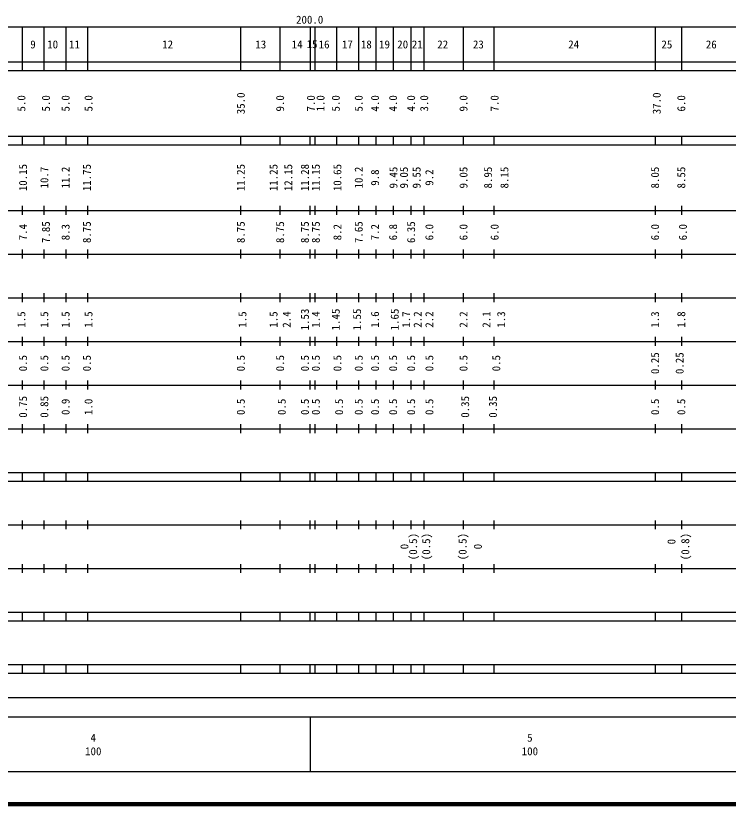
# Model space of a CAD drawing. Units: millimetres on the paper. Extents: x 40 to 680, y 20 to 380.
# Drawn here: x 200.5 to 363.7, y 20 to 200.6 of the extents above; entities that cross this region are included whole.
import ezdxf
from ezdxf.enums import TextEntityAlignment as Align

# ---------------------------------------------------------------- set-up
doc = ezdxf.new("R2010")
doc.units = ezdxf.units.MM
doc.layers.add('M-TTL', color=2, linetype='Continuous', lineweight=140)
doc.layers.add('M-TTL-BAND', color=7, linetype='Continuous', lineweight=25)
doc.styles.add('ＭＳ ゴシック', font='')
doc.styles.get('ＭＳ ゴシック').set_extended_font_data('MS Gothic')

msp = doc.modelspace()

# ---------------------------------------------------------------- linework, layer by layer
at = {"layer": 'M-TTL'}
msp.add_line((40, 20), (680, 20), dxfattribs=at)
at = {"layer": 'M-TTL-BAND'}
for p, q in [((68, 198), (579, 198)), ((202, 198), (202, 188)), ((207, 198), (207, 188)), ((212, 198), (212, 188)), ((217, 198), (217, 188)), ((252, 198), (252, 188)), ((261, 198), (261, 188)), ((268, 198), (268, 188)), ((269, 198), (269, 188)), ((274, 198), (274, 188)), ((279, 198), (279, 188)), ((283, 198), (283, 188)), ((287, 198), (287, 188)), ((291, 198), (291, 188)), ((294, 198), (294, 188)), ((303, 198), (303, 188)), ((310, 198), (310, 188)), ((347, 198), (347, 188)), ((353, 198), (353, 188)), ((40, 190), (579, 190)), ((40, 188), (579, 188)), ((40, 173), (579, 173)), ((202, 173), (202, 171)), ((207, 173), (207, 171)), ((212, 173), (212, 171)), ((217, 173), (217, 171)), ((252, 173), (252, 171)), ((261, 173), (261, 171)), ((268, 171), (268, 173)), ((269, 173), (269, 171)), ((274, 173), (274, 171)), ((279, 173), (279, 171)), ((283, 173), (283, 171)), ((287, 173), (287, 171)), ((291, 173), (291, 171)), ((294, 173), (294, 171)), ((303, 173), (303, 171)), ((310, 173), (310, 171)), ((347, 173), (347, 171)), ((353, 173), (353, 171)), ((40, 171), (579, 171)), ((40, 156), (579, 156)), ((202, 157), (202, 155)), ((207, 157), (207, 155)), ((212, 157), (212, 155)), ((217, 157), (217, 155)), ((252, 157), (252, 155)), ((261, 157), (261, 155)), ((268, 155), (268, 157)), ((269, 157), (269, 155)), ((274, 157), (274, 155)), ((279, 157), (279, 155)), ((283, 157), (283, 155)), ((287, 157), (287, 155)), ((291, 157), (291, 155)), ((294, 157), (294, 155)), ((303, 157), (303, 155)), ((310, 157), (310, 155)), ((347, 157), (347, 155)), ((353, 157), (353, 155)), ((202, 147), (202, 145)), ((207, 147), (207, 145)), ((212, 147), (212, 145)), ((217, 147), (217, 145)), ((252, 147), (252, 145)), ((261, 147), (261, 145)), ((268, 145), (268, 147)), ((269, 147), (269, 145)), ((274, 147), (274, 145)), ((279, 147), (279, 145)), ((283, 147), (283, 145)), ((287, 147), (287, 145)), ((291, 147), (291, 145)), ((294, 147), (294, 145)), ((303, 147), (303, 145)), ((310, 147), (310, 145)), ((347, 147), (347, 145)), ((353, 147), (353, 145)), ((46, 146), (579, 146)), ((52, 136), (579, 136)), ((202, 137), (202, 135)), ((207, 137), (207, 135)), ((212, 137), (212, 135)), ((217, 137), (217, 135)), ((252, 137), (252, 135)), ((261, 137), (261, 135)), ((268, 135), (268, 137)), ((269, 137), (269, 135)), ((274, 137), (274, 135)), ((279, 137), (279, 135)), ((283, 137), (283, 135)), ((287, 137), (287, 135)), ((291, 137), (291, 135)), ((294, 137), (294, 135)), ((303, 137), (303, 135)), ((310, 137), (310, 135)), ((347, 137), (347, 135)), ((353, 137), (353, 135)), ((202, 127), (202, 125)), ((207, 127), (207, 125)), ((212, 127), (212, 125)), ((217, 127), (217, 125)), ((252, 127), (252, 125)), ((261, 127), (261, 125)), ((268, 125), (268, 127)), ((269, 127), (269, 125)), ((274, 127), (274, 125)), ((279, 127), (279, 125)), ((283, 127), (283, 125)), ((287, 127), (287, 125)), ((291, 127), (291, 125)), ((294, 127), (294, 125)), ((303, 127), (303, 125)), ((310, 127), (310, 125)), ((347, 127), (347, 125)), ((353, 127), (353, 125)), ((46, 126), (579, 126)), ((52, 116), (579, 116)), ((202, 117), (202, 115)), ((207, 117), (207, 115)), ((212, 117), (212, 115)), ((217, 117), (217, 115)), ((252, 117), (252, 115)), ((261, 117), (261, 115)), ((268, 115), (268, 117)), ((269, 117), (269, 115)), ((274, 117), (274, 115)), ((279, 117), (279, 115)), ((283, 117), (283, 115)), ((287, 117), (287, 115)), ((291, 117), (291, 115)), ((294, 117), (294, 115)), ((303, 117), (303, 115)), ((310, 117), (310, 115)), ((347, 117), (347, 115)), ((353, 117), (353, 115)), ((202, 107), (202, 105)), ((207, 107), (207, 105)), ((212, 107), (212, 105)), ((217, 107), (217, 105)), ((252, 107), (252, 105)), ((261, 107), (261, 105)), ((268, 105), (268, 107)), ((269, 107), (269, 105)), ((274, 107), (274, 105)), ((279, 107), (279, 105)), ((283, 107), (283, 105)), ((287, 107), (287, 105)), ((291, 107), (291, 105)), ((294, 107), (294, 105)), ((303, 107), (303, 105)), ((310, 107), (310, 105)), ((347, 107), (347, 105)), ((353, 107), (353, 105)), ((46, 106), (579, 106)), ((40, 96), (579, 96)), ((202, 96), (202, 94)), ((207, 96), (207, 94)), ((212, 96), (212, 94)), ((217, 96), (217, 94)), ((252, 96), (252, 94)), ((261, 96), (261, 94)), ((268, 94), (268, 96)), ((269, 96), (269, 94)), ((274, 96), (274, 94)), ((279, 96), (279, 94)), ((283, 96), (283, 94)), ((287, 96), (287, 94)), ((291, 96), (291, 94)), ((294, 96), (294, 94)), ((303, 96), (303, 94)), ((310, 96), (310, 94)), ((347, 96), (347, 94)), ((353, 96), (353, 94)), ((40, 94), (579, 94)), ((202, 85), (202, 83)), ((207, 85), (207, 83)), ((212, 85), (212, 83)), ((217, 85), (217, 83)), ((252, 85), (252, 83)), ((261, 85), (261, 83)), ((268, 83), (268, 85)), ((269, 85), (269, 83)), ((274, 85), (274, 83)), ((279, 85), (279, 83)), ((283, 85), (283, 83)), ((287, 85), (287, 83)), ((291, 85), (291, 83)), ((294, 85), (294, 83)), ((303, 85), (303, 83)), ((310, 85), (310, 83)), ((347, 85), (347, 83)), ((353, 85), (353, 83)), ((49, 84), (579, 84)), ((202, 75), (202, 73)), ((207, 75), (207, 73)), ((212, 75), (212, 73)), ((217, 75), (217, 73)), ((252, 75), (252, 73)), ((261, 75), (261, 73)), ((268, 73), (268, 75)), ((269, 75), (269, 73)), ((274, 75), (274, 73)), ((279, 75), (279, 73)), ((283, 75), (283, 73)), ((287, 75), (287, 73)), ((291, 75), (291, 73)), ((294, 75), (294, 73)), ((303, 75), (303, 73)), ((310, 75), (310, 73)), ((347, 75), (347, 73)), ((353, 75), (353, 73)), ((40, 74), (579, 74)), ((40, 64), (579, 64)), ((202, 64), (202, 62)), ((207, 64), (207, 62)), ((212, 64), (212, 62)), ((217, 64), (217, 62)), ((252, 64), (252, 62)), ((261, 64), (261, 62)), ((268, 62), (268, 64)), ((269, 64), (269, 62)), ((274, 64), (274, 62)), ((279, 64), (279, 62)), ((283, 64), (283, 62)), ((287, 64), (287, 62)), ((291, 64), (291, 62)), ((294, 64), (294, 62)), ((303, 64), (303, 62)), ((310, 64), (310, 62)), ((347, 64), (347, 62)), ((353, 64), (353, 62)), ((40, 62), (579, 62)), ((40, 52), (579, 52)), ((202, 52), (202, 50)), ((207, 52), (207, 50)), ((212, 52), (212, 50)), ((217, 52), (217, 50)), ((252, 52), (252, 50)), ((261, 52), (261, 50)), ((268, 50), (268, 52)), ((269, 52), (269, 50)), ((274, 52), (274, 50)), ((279, 52), (279, 50)), ((283, 52), (283, 50)), ((287, 52), (287, 50)), ((291, 52), (291, 50)), ((294, 52), (294, 50)), ((303, 52), (303, 50)), ((310, 52), (310, 50)), ((347, 52), (347, 50)), ((353, 52), (353, 50)), ((40, 50), (579, 50)), ((70.805, 44.406), (565.903, 44.406)), ((40, 40), (579, 40)), ((268, 40), (268, 27.5)), ((68, 27.5), (579, 27.5))]:
    msp.add_line(p, q, dxfattribs=at)

# ---------------------------------------------------------------- texts
at = {"layer": 'M-TTL-BAND', "style": 'ＭＳ ゴシック'}
msp.add_text('200.0', height=1.833, dxfattribs=at).set_placement((267.844, 198.195), align=Align.BOTTOM_CENTER)
for s, p in [('9', (204.486, 194)), ('10', (208.986, 194)), ('11', (213.986, 194)), ('12', (235.321, 194)), ('13', (256.655, 194)), ('14', (264.988, 194)), ('15', (268.39, 194.06)), ('16', (271.155, 194)), ('17', (276.489, 194)), ('18', (280.822, 194)), ('19', (284.989, 194)), ('20', (289.156, 194)), ('21', (292.489, 194)), ('22', (298.323, 194)), ('23', (306.49, 194)), ('24', (328.324, 194)), ('25', (349.658, 194)), ('26', (359.825, 194)), ('4', (218.288, 35.238)), ('5', (318.288, 35.238)), ('100', (218.288, 32.131)), ('100', (318.288, 32.131))]:
    msp.add_text(s, height=1.833, dxfattribs=at).set_placement(p, align=Align.MIDDLE_CENTER)
for s, p in [('35.0', (252.069, 180.5)), ('37.0', (347.322, 180.5)), ('5.0', (201.817, 180.5)), ('5.0', (207.442, 180.5)), ('5.0', (211.942, 180.5)), ('5.0', (217.193, 180.5)), ('9.0', (261.069, 180.5)), ('7.0', (268.127, 180.5)), ('1.0', (270.327, 180.5)), ('5.0', (273.82, 180.5)), ('5.0', (279.07, 180.5)), ('4.0', (282.82, 180.5)), ('4.0', (286.945, 180.5)), ('4.0', (291.07, 180.5)), ('3.0', (294.07, 180.5)), ('9.0', (303.071, 180.5)), ('7.0', (310.196, 180.5)), ('6.0', (352.948, 180.5)), ('10.15', (202.192, 163.5)), ('11.75', (216.818, 163.5)), ('11.25', (252.069, 163.5)), ('11.25', (259.569, 163.5)), ('12.15', (262.944, 163.5)), ('11.28', (266.75, 163.5)), ('11.15', (269.25, 163.5)), ('10.65', (274.195, 163.5)), ('10.7', (207.067, 163.5)), ('11.2', (211.942, 163.5)), ('10.2', (279.07, 163.5)), ('9.8', (282.807, 163.5)), ('9.45', (287.028, 163.5)), ('9.05', (289.442, 163.5)), ('9.55', (292.34, 163.5)), ('9.2', (295.25, 163.5)), ('9.05', (303.071, 163.5)), ('8.95', (308.696, 163.5)), ('8.15', (312.446, 163.5)), ('8.05', (346.947, 163.5)), ('8.55', (352.948, 163.5)), ('7.4', (202.192, 151)), ('7.85', (207.442, 151)), ('8.3', (211.942, 151)), ('8.75', (216.818, 151)), ('8.75', (252.069, 151)), ('8.75', (261.069, 151)), ('8.75', (266.75, 151)), ('8.75', (269.25, 151)), ('8.2', (274.195, 151)), ('7.65', (279.07, 151)), ('7.2', (282.807, 151)), ('6.8', (286.945, 151)), ('6.35', (291.07, 151)), ('6.0', (295.25, 151)), ('6.0', (303.071, 151)), ('6.0', (310.196, 151)), ('6.0', (346.947, 151)), ('6.0', (353.323, 151)), ('1.5', (201.817, 131)), ('1.5', (207.067, 131)), ('1.5', (211.942, 131)), ('1.5', (217.193, 131)), ('1.5', (252.444, 131)), ('1.5', (259.569, 131)), ('2.4', (262.569, 131)), ('1.53', (266.75, 131)), ('1.4', (269.25, 131)), ('1.45', (273.82, 131)), ('1.55', (278.695, 131)), ('1.6', (282.807, 131)), ('1.65', (287.32, 131)), ('1.7', (289.945, 131)), ('2.2', (292.57, 131)), ('2.2', (295.25, 131)), ('2.2', (303.071, 131)), ('2.1', (308.321, 131)), ('1.3', (311.696, 131)), ('1.3', (346.947, 131)), ('1.8', (352.948, 131)), ('0.25', (346.947, 121)), ('0.25', (352.572, 121)), ('0.5', (202.192, 121)), ('0.5', (207.067, 121)), ('0.5', (211.942, 121)), ('0.5', (216.818, 121)), ('0.5', (252.069, 121)), ('0.5', (261.069, 121)), ('0.5', (266.75, 121)), ('0.5', (269.25, 121)), ('0.5', (274.195, 121)), ('0.5', (279.07, 121)), ('0.5', (282.807, 121)), ('0.5', (286.945, 121)), ('0.5', (291.07, 121)), ('0.5', (295.25, 121)), ('0.5', (303.071, 121)), ('0.5', (310.571, 121)), ('0.75', (202.192, 111)), ('0.85', (207.067, 111)), ('0.9', (211.942, 111)), ('1.0', (217.193, 111)), ('0.5', (252.069, 111)), ('0.5', (261.444, 111)), ('0.5', (266.75, 111)), ('0.5', (269.25, 111)), ('0.5', (274.57, 111)), ('0.5', (279.07, 111)), ('0.5', (282.807, 111)), ('0.5', (286.945, 111)), ('0.5', (291.07, 111)), ('0.5', (295.25, 111)), ('0.35', (303.446, 111)), ('0.35', (309.821, 111)), ('0.5', (346.947, 111)), ('0.5', (352.948, 111)), ('(0.5)', (291.532, 79)), ('(0.5)', (294.532, 79)), ('(0.5)', (302.865, 79)), ('(0.8)', (353.867, 79)), ('0', (289.531, 79)), ('0', (306.365, 79)), ('0', (350.7, 80.126))]:
    msp.add_text(s, height=1.833, rotation=90, dxfattribs=at).set_placement(p, align=Align.MIDDLE_CENTER)

doc.saveas('drawing.dxf')
